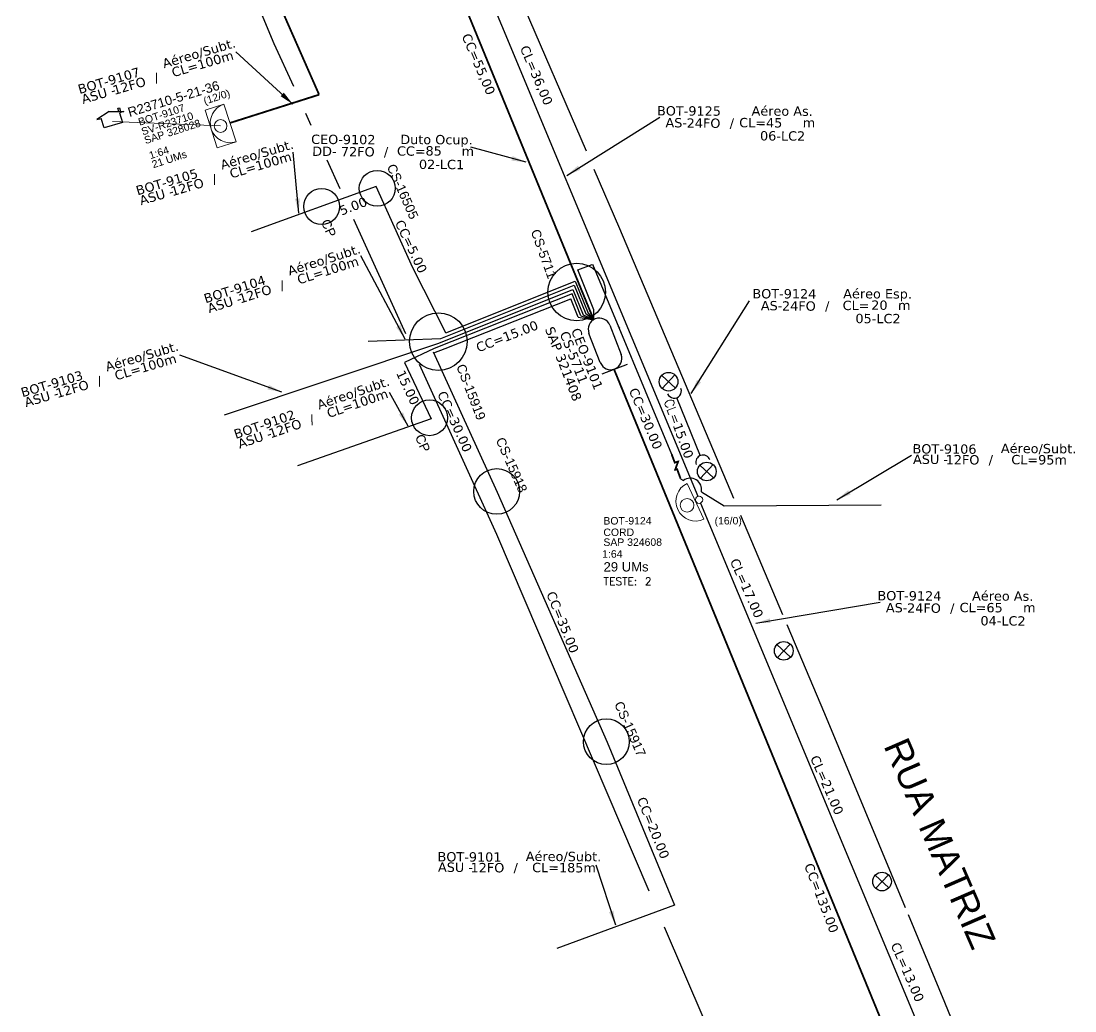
# Model space of a CAD drawing. Extents: x -89 to 1695, y 705 to 1299.
# Drawn here: x 416.2 to 560.8, y 1002.2 to 1138.1 of the extents above; entities that cross this region are included whole.
import ezdxf
from ezdxf.enums import TextEntityAlignment as Align

# ---------------------------------------------------------------- set-up
doc = ezdxf.new("R2010")
doc.units = 0
for name, color, linetype in [('10.4-Postes', 1, 'Continuous'), ('20.4-CEOS', 1, 'Continuous'), ('20.5-CEO', 1, 'Continuous'), ('CAP a instalar', 1, 'Continuous'), ('CD a instalar', 1, 'Continuous'), ('celulas gpon', 7, 'Continuous'), ('label_cabos', 7, 'Continuous'), ('Legenda', 1, 'Continuous'), ('locais', 7, 'Continuous'), ('locais legendas', 7, 'Continuous'), ('QUADRA', 7, 'Continuous'), ('Segmento de Logradouro Texto', 5, 'Continuous'), ('Subida Lateral', 5, 'Continuous'), ('surveys', 7, 'Continuous'), ('surveys legendas', 7, 'Continuous')]:
    doc.layers.add(name, color=color, linetype=linetype)
for name, color, linetype, lineweight in [("20.0-LEGENDA DOS CDO'S", 1, 'Continuous', 0), ('20.1-CDO_INTERIOR', 1, 'Continuous', 0), ('20.2-CDO_POSTE', 1, 'Continuous', 5), ('20.6-CORDOALHA_SUPORTE', 7, 'Continuous', 25), ('CORDOALHA_SUPORTE', 7, 'Continuous', 25)]:
    doc.layers.add(name, color=color, linetype=linetype, lineweight=lineweight)
doc.layers.add('DROP DE CLIENTE', color=140, linetype='Continuous', plot=False)
doc.layers.add('EXTRA', color=50, linetype='Continuous', plot=False)
doc.styles.add('ARIAL', font='arial.ttf')
doc.styles.add('DIGICADE', font='arial.ttf')
doc.styles.add('ROMANS', font='romans')
doc.styles.add('siredit', font='verdana.ttf')
doc.styles.get("Standard").update_dxf_attribs({"font": 'arial.ttf'})
doc.linetypes.add('FENCELINE1', pattern='A,0.25,-0.1,[133,ltypeshp.shx,S=0.1,R=0,X=-0.1,Y=0],-0.1,1', length=1.45)
doc.dimstyles.new('CC', dxfattribs={"dimtxt": 1, "dimasz": 2, "dimexe": 0.18, "dimexo": 0.0625, "dimgap": 0.09, "dimtad": 0, "dimdec": 0, "dimrnd": 1, "dimzin": 0, "dimdsep": 46, "dimtxsty": 'siredit', "dimblk": 'NONE', "dimcen": 0, "dimse1": 1, "dimse2": 1, "dimsd1": 1, "dimsd2": 1, "dimclrt": 7, "dimadec": 0, "dimazin": 0, "dimtfac": 1, "dimtdec": 0, "dimtofl": 0, "dimtmove": 0, "dimatfit": 3, "dimfxl": 0, "dimtolj": 1, "dimtzin": 0, "dimarcsym": 0})

# ---------------------------------------------------------------- blocks, each defined once
blk = doc.blocks.new('SURVEY_SURVEY')
for p, q in [((0, 0.0000152), (-0.0000151, 0.0000108)), ((0, 0.0000152), (0.0000151, 0.0000108)), ((0.0000101, 0.0000159), (0.0000117, 0.0000159)), ((0.0000101, 0.0000123), (0.0000101, 0.0000159)), ((0.0000117, 0.0000159), (0.0000117, 0.0000119)), ((-0.0000151, 0.0000108), (-0.0000104, 0.0000108)), ((-0.0000103, 0), (-0.0000103, 0.0000108)), ((0.0000103, 0), (-0.0000103, 0)), ((0.0000151, 0.0000108), (0.0000103, 0.0000108)), ((0.0000103, 0.0000108), (0.0000103, 0))]:
    blk.add_line(p, q)
blk = doc.blocks.new('LEGENDA DOS CABOS')
at = {"layer": 'EXTRA', "color": 0, "style": 'siredit'}
for tag, p in [('ID', (4.6, 0.97)), ('XX', (9.03, 0.97))]:
    blk.add_attdef(tag, text='', height=0.48, rotation=359.69, dxfattribs=at).set_placement(p, align=Align.MIDDLE_CENTER)
at = {"layer": 'Legenda', "color": 0, "style": 'siredit'}
for tag, p in [('TIPO_CABO', (1.31, 0)), ('CABO', (4.69, -0.05)), ('/', (6.81, -0.05)), ('METROS', (10.03, -0.05))]:
    blk.add_attdef(tag, text='', height=0.8, rotation=359.69, dxfattribs=at).set_placement(p, align=Align.MIDDLE_CENTER)
blk = doc.blocks.new('*U106')
at = {"color": 0}
blk.add_line((2.14, -0.58), (-2.1, -0.68), dxfattribs=at)
for centre, radius in [((0, 0.38), 0.733), ((0.03, -1.03), 0.393)]:
    blk.add_circle(centre, radius, dxfattribs=at)
blk.add_arc((0.02, -0.63), 2.12, 1.3782, 181.3782, dxfattribs=at)
blk = doc.blocks.new('Inst CDOE-16 CAIXA DIST OPT CDOE 48F_16D C_SPL_2_1_8')
at = {"layer": "20.0-LEGENDA DOS CDO'S", "color": 0}
for tag, p, style, flags in [('ID_ATIVIDADE', (0.12, 6.47), 'ARIAL', 3), ('FATOR', (7.92, 6.47), 'ARIAL', 1), ('QTDE', (0.1, -1.17), 'DIGICADE', 3)]:
    blk.add_attdef(tag, p, '', height=0.8, rotation=0.118, dxfattribs=dict(at, style=style, flags=flags))
at = {"layer": "20.0-LEGENDA DOS CDO'S", "color": 0, "style": 'ARIAL'}
for tag, p, height in [('FID', (0.12, 5.25), 0.8), ('CORDOALHA', (0.12, 4.02), 0.8), ('SAP', (0.12, 2.96), 0.8), ('1:XX', (-0.01, 1.7), 0.8), ('UMS', (0.14, 0.22), 1)]:
    blk.add_attdef(tag, p, '', height=height, rotation=0.118, dxfattribs=at)
blk.add_attdef('FIBRAS_UTILIZADAS', text='', height=0.8, rotation=0.118, dxfattribs=at).set_placement((13.48, 5.26), align=Align.CENTER)
blk = doc.blocks.new('Teste  FTTH')
at = {"color": 0, "lineweight": 0, "style": 'ROMANS'}
for tag, p in [('TESTE', (-2.302, -0.29)), ('QTDE', (0.212, -0.29))]:
    blk.add_attdef(tag, p, '', height=0.48, dxfattribs=at)
for tag, p, flags in [('FID', (-2.227, -1.253), 1), ('FATOR', (-2.227, -2.028), 3), ('ID_ATIVIDADE', (-2.227, -2.716), 3)]:
    blk.add_attdef(tag, p, '', height=0.48, dxfattribs=dict(at, flags=flags))
blk = doc.blocks.new('MANHOLE_MS')
at = {"linetype": 'Continuous'}
blk.add_circle((-0.00000001, 0), 0.00001012, dxfattribs=at)
blk = doc.blocks.new('Inst CORD ALUMINIO 4.8 MM 3F(sem recursos)')
at = {"layer": '20.6-CORDOALHA_SUPORTE', "color": 0, "lineweight": 0, "style": 'ROMANS'}
blk.add_attdef('LANCE', text='', height=1, dxfattribs=at).set_placement((-0.54, -2.21), align=Align.RIGHT)
at = {"layer": '20.6-CORDOALHA_SUPORTE', "color": 0, "style": 'siredit'}
blk.add_attdef('QTDE', (-0.54, -2.21), '', height=1, rotation=359.69, dxfattribs=at)
at = {"layer": '20.6-CORDOALHA_SUPORTE', "color": 0, "lineweight": 0, "style": 'ROMANS'}
for tag, p, flags in [('FATOR', (-5.2, -4.44), 3), ('ID_ATIVIDADE', (-5.2, -6.67), 3), ('FID', (-5.2, -8.9), 1)]:
    blk.add_attdef(tag, p, '', height=1, dxfattribs=dict(at, flags=flags))
blk = doc.blocks.new('Inst CB ESP CFOA-SM-AS-80-TS-24')
at = {"layer": 'label_cabos', "color": 0, "style": 'siredit'}
for tag, flags, p in [('ID_ATIVIDADE', 3, (1.31, 2.67)), ('FATOR', 1, (11.56, 2.55))]:
    blk.add_attdef(tag, text='', height=1, rotation=359.69, dxfattribs=dict(at, flags=flags)).set_placement(p, align=Align.MIDDLE_CENTER)
for tag, p in [('DESTINO_CABO', (3.13, 1.26)), ('TIPO_CABO', (13.11, 1.24)), ('TIPO_CABO', (1.76, 0)), ('CABO', (4.69, -0.05)), ('/', (7.71, -0.05)), ('LANCE', (10.81, 0)), ('UND', (15.96, 0)), ('FID', (13.15, -1.41))]:
    blk.add_attdef(tag, text='', height=1, rotation=359.69, dxfattribs=at).set_placement(p, align=Align.MIDDLE_CENTER)
blk.add_attdef('QTDE', (12.43, -0.47), '', height=1, rotation=359.69, dxfattribs=at)
blk = doc.blocks.new('_None')
blk = doc.blocks.new('Inst CB AS CFOA-SM-AS-80-TS-24')
at = {"layer": 'label_cabos', "color": 0, "style": 'siredit'}
for tag, flags, p in [('ID_ATIVIDADE', 3, (1.31, 2.67)), ('FATOR', 1, (11.56, 2.55))]:
    blk.add_attdef(tag, text='', height=1, rotation=359.69, dxfattribs=dict(at, flags=flags)).set_placement(p, align=Align.MIDDLE_CENTER)
for tag, p in [('DESTINO_CABO', (3.13, 1.26)), ('TIPO_CABO', (13.11, 1.24)), ('TIPO_CABO', (1.76, 0)), ('CABO', (4.69, -0.05)), ('/', (7.71, -0.05)), ('LANCE', (10.81, 0)), ('UND', (15.96, 0)), ('FID', (13.15, -1.41))]:
    blk.add_attdef(tag, text='', height=1, rotation=359.69, dxfattribs=at).set_placement(p, align=Align.MIDDLE_CENTER)
blk.add_attdef('QTDE', (12.43, -0.47), '', height=1, rotation=359.69, dxfattribs=at)
blk = doc.blocks.new('Inst CB DT OCUP CFOA-SM-DD-S-72')
at = {"layer": 'label_cabos', "color": 0, "style": 'siredit'}
for tag, flags, p in [('ID_ATIVIDADE', 3, (1.31, 2.67)), ('FATOR', 1, (11.56, 2.55))]:
    blk.add_attdef(tag, text='', height=1, rotation=359.69, dxfattribs=dict(at, flags=flags)).set_placement(p, align=Align.MIDDLE_CENTER)
for tag, p in [('DESTINO_CABO', (3.13, 1.26)), ('TIPO_CABO', (13.11, 1.24)), ('TIPO_CABO', (1.11, 0)), ('CABO', (4.69, -0.05)), ('/', (7.71, -0.05)), ('LANCE', (10.41, 0.02)), ('UND', (16.46, 0)), ('FID', (13.65, -1.41))]:
    blk.add_attdef(tag, text='', height=1, rotation=359.69, dxfattribs=at).set_placement(p, align=Align.MIDDLE_CENTER)
blk.add_attdef('QTDE', (11.93, -0.45), '', height=1, rotation=359.69, dxfattribs=at)

msp = doc.modelspace()

# ---------------------------------------------------------------- linework, layer by layer
at = {"layer": '10.4-Postes', "color": 1}
for p, q in [((504.13, 1089.46), (506.01, 1087.71)), ((505.95, 1089.52), (504.2, 1087.65)), ((509.37, 1077.14), (511.24, 1075.39)), ((511.18, 1077.2), (509.43, 1075.33)), ((519.94, 1052.51), (521.81, 1050.76)), ((521.75, 1052.57), (520, 1050.7)), ((533.42, 1020.83), (535.29, 1019.07)), ((535.23, 1020.89), (533.48, 1019.01))]:
    msp.add_line(p, q, dxfattribs=at)
for centre in [(505.07, 1088.59), (510.31, 1076.26), (520.88, 1051.63), (534.36, 1019.95)]:
    msp.add_circle(centre, 1.28, dxfattribs=at)
at = {"layer": '20.1-CDO_INTERIOR', "color": 1, "lineweight": 18}
msp.add_lwpolyline([(443.14, 1120.69), (441.46, 1125.87), (444.05, 1126.71), (445.73, 1121.53)], close=True, dxfattribs=at)
msp.add_circle((443.59, 1123.7), 0.872, dxfattribs=at)
msp.add_arc((444.89, 1124.12), 2.72, 107.9752, 287.9752, dxfattribs=at)
at = {"layer": '20.5-CEO', "color": 7}
for p, q in [((497, 1096.33), (498.56, 1092.32)), ((495.7, 1091.21), (494.14, 1095.22))]:
    msp.add_line(p, q, dxfattribs=at)
msp.add_lwpolyline([(495.96, 1089.66), (499.41, 1091)], dxfattribs=at)
for centre, start, end in [((495.57, 1095.78), 21.241, 201.241), ((497.13, 1091.76), 201.241, 21.241)]:
    msp.add_arc(centre, 1.53, start, end, dxfattribs=at)
at = {"layer": 'CAP a instalar', "color": 1, "linetype": 'FENCELINE1', "ltscale": 5, "const_width": 0.256}
for points in [[(441.13, 1164.31), (441.13, 1164.31), (441.13, 1164.31), (457.11, 1128), (457.11, 1128)], [(457.11, 1128), (444.89, 1124.12)]]:
    msp.add_lwpolyline(points, dxfattribs=at)
at = {"layer": 'CAP a instalar', "color": 7, "linetype": 'FENCELINE1', "ltscale": 5}
for points in [[(473.07, 1159.34), (509.07, 1072.85)], [(509.46, 1071.92), (540.45, 997.48)]]:
    msp.add_lwpolyline(points, dxfattribs=at)
at = {"layer": 'CAP a instalar', "color": 8, "linetype": 'FENCELINE1', "ltscale": 5}
for points in [[(469.99, 1104.22), (464.95, 1115.37), (447.8, 1109.16)], [(474.5, 1095.28), (469.99, 1104.22)], [(494.83, 1098.45), (492.6, 1103.93), (494.6, 1104.7)], [(494.63, 1104.71), (505.49, 1078.62)], [(474.5, 1095.28), (492.26, 1102.39), (494.04, 1097.99)], [(493.04, 1097.63), (491.83, 1100.63), (472.89, 1093.15)], [(473.55, 1093.89), (491.95, 1101.24), (493.36, 1097.75)], [(473.82, 1094.53), (492.13, 1101.84), (493.71, 1097.91)], [(474.42, 1093.13), (491.67, 1099.96)], [(492.68, 1097.45), (491.67, 1099.96)], [(494.79, 1097.1), (494.83, 1098.45)], [(498.39, 1095.96), (498.19, 1096.16)], [(444.12, 1084.03), (473.55, 1093.89)], [(463.83, 1094.16), (473.82, 1094.53)], [(472.89, 1093.15), (472.89, 1093.15), (468.84, 1091.22)], [(472.78, 1092.67), (481.54, 1073.43), (496.66, 1039.08), (505.88, 1016.69), (489.72, 1010.75)], [(474.38, 1093.11), (472.8, 1092.49), (472.8, 1092.49)], [(468.84, 1091.22), (472.47, 1083.5), (454.16, 1077.02)], [(506.72, 1075.27), (507.11, 1075.03)], [(509.58, 1073.48), (512.68, 1071.52), (534.23, 1071.66)]]:
    msp.add_lwpolyline(points, dxfattribs=at)
at = {"layer": 'CAP a instalar', "color": 8, "ltscale": 5}
for points in [[(474.42, 1093.13), (491.67, 1099.96)], [(493.36, 1097.75), (494.78, 1097.13)], [(494.79, 1097.1), (493.71, 1097.91)], [(494.04, 1097.99), (494.78, 1097.13)], [(492.68, 1097.45), (494.79, 1097.1)], [(493.04, 1097.63), (494.79, 1097.1)]]:
    msp.add_lwpolyline(points, dxfattribs=at)
at = {"layer": 'CAP a instalar', "linetype": 'ByBlock', "ltscale": 5}
msp.add_lwpolyline([(494.78, 1097.13), (494.79, 1097.1)], dxfattribs=at)
at = {"layer": 'CAP a instalar', "color": 8, "linetype": 'FENCELINE1', "ltscale": 5}
msp.add_lwpolyline([(509.58, 1073.48, 0.687172), (507.11, 1075.03)], format="xyb", dxfattribs=at)
at = {"layer": 'CD a instalar', "color": 7, "ltscale": 5, "const_width": 0.256}
for points in [[(467.14, 1164.49), (494.79, 1097.1)], [(497.58, 1090.3), (551.5, 958.86)]]:
    msp.add_lwpolyline(points, dxfattribs=at)
at = {"layer": 'CORDOALHA_SUPORTE'}
for points in [[(504.94, 1086.94, 1), (506.76, 1087.65)], [(510.73, 1077.85, 1), (508.87, 1077.23)]]:
    msp.add_lwpolyline(points, format="xyb", dxfattribs=at)
msp.add_lwpolyline([(509.45, 1078.37), (506.18, 1086.39)], dxfattribs=at)
at = {"layer": 'DROP DE CLIENTE', "lineweight": 0}
msp.add_lwpolyline([(428.75, 1124.31), (443.59, 1123.7)], dxfattribs=at)
at = {"layer": 'QUADRA'}
for p, q in [((450.95, 1135), (441.83, 1156.76)), ((479.73, 1152.76), (493.75, 1120.27)), ((453.62, 1129.11), (450.95, 1135)), ((456.04, 1123.78), (455.29, 1125.42)), ((459.98, 1115.07), (458.2, 1118.99)), ((494.83, 1117.76), (498.34, 1109.62)), ((469.02, 1095.15), (461.89, 1110.86)), ((498.34, 1109.62), (513.98, 1072.59)), ((481.5, 1067.62), (470.91, 1090.97)), ((514.96, 1070.26), (520.71, 1056.64)), ((502.41, 1018.64), (481.5, 1067.62)), ((521.31, 1055.24), (526.47, 1043.02)), ((526.47, 1043.02), (537.52, 1016.41)), ((537.93, 1015.43), (542.93, 1003.37)), ((509.94, 1001), (504.53, 1013.67)), ((542.93, 1003.37), (547.21, 992.89))]:
    msp.add_line(p, q, dxfattribs=at)
at = {"layer": 'Subida Lateral', "color": 5, "const_width": 0.256}
msp.add_lwpolyline([(505.49, 1078.62), (505.92, 1077.48), (506.37, 1077.61), (505.98, 1076.51), (506.25, 1076.55), (506.72, 1075.27)], dxfattribs=at)

# ---------------------------------------------------------------- block references
at = {"color": 0, "lineweight": 0}
ref = msp.add_blockref('Inst CB DT OCUP CFOA-SM-DD-S-72', (456.41, 1120.24), dxfattribs=dict(at, xscale=1.282051282051282, yscale=1.282051282051282, zscale=1.282051282051282))
ref.add_attrib('DESTINO_CABO', 'CEO-9102', dxfattribs={"layer": 'label_cabos', "color": 0, "height": 1.282, "rotation": 359.69, "style": 'siredit'}).set_placement((460.43, 1121.85), align=Align.MIDDLE_CENTER)
ref.add_attrib('TIPO_CABO', 'Duto Ocup.', dxfattribs={"layer": 'label_cabos', "color": 0, "height": 1.282, "rotation": 359.69, "style": 'siredit'}).set_placement((473.22, 1121.83), align=Align.MIDDLE_CENTER)
ref.add_attrib('/', '/', dxfattribs={"layer": 'label_cabos', "color": 0, "height": 1.28, "rotation": 359.69, "style": 'siredit'}).set_placement((466.3, 1120.17), align=Align.MIDDLE_CENTER)
ref.add_attrib('FID', '02-LC1', dxfattribs={"layer": 'label_cabos', "color": 0, "height": 1.282, "rotation": 359.69, "style": 'siredit'}).set_placement((473.91, 1118.42), align=Align.MIDDLE_CENTER)
ref.add_attrib('LANCE', 'CC=', dxfattribs={"layer": 'label_cabos', "color": 0, "height": 1.282, "rotation": 359.69, "style": 'siredit'}).set_placement((469.76, 1120.26), align=Align.MIDDLE_CENTER)
ref.add_attrib('UND', 'm', dxfattribs={"layer": 'label_cabos', "color": 0, "height": 1.28, "rotation": 359.69, "style": 'siredit'}).set_placement((477.52, 1120.24), align=Align.MIDDLE_CENTER)
ref.add_attrib('CABO', '72FO', dxfattribs={"layer": 'label_cabos', "color": 0, "height": 1.282, "rotation": 359.69, "style": 'siredit'}).set_placement((462.42, 1120.17), align=Align.MIDDLE_CENTER)
ref.add_attrib('TIPO_CABO', 'DD-', dxfattribs={"layer": 'label_cabos', "color": 0, "height": 1.282, "rotation": 359.69, "style": 'siredit'}).set_placement((457.84, 1120.23), align=Align.MIDDLE_CENTER)
ref.add_attrib('QTDE', '85', (471.71, 1119.65), dxfattribs={"layer": 'label_cabos', "color": 0, "height": 1.282, "rotation": 359.69, "style": 'siredit'})
at = {"color": 0, "lineweight": 0, "xscale": 1.282051282051282, "yscale": 1.282051282051282, "zscale": 1.282051282051282, "rotation": 290.291767666583}
msp.add_blockref('Inst CORD ALUMINIO 4.8 MM 3F(sem recursos)', (508.52, 1082.96), dxfattribs=at).add_auto_attribs({'QTDE': '15.00', 'LANCE': 'CL='})
at = {"layer": "20.0-LEGENDA DOS CDO'S", "color": 7, "lineweight": 0, "xscale": 1.282051282051282, "yscale": 1.282051282051282, "zscale": 1.282051282051282}
msp.add_blockref('Inst CDOE-16 CAIXA DIST OPT CDOE 48F_16D C_SPL_2_1_8', (495.97, 1062.24), dxfattribs=at).add_auto_attribs({'FID': 'BOT-9124', 'CORDOALHA': 'CORD', 'SAP': 'SAP 324608', '1:XX': '1:64', 'UMS': '29 UMs', 'FIBRAS_UTILIZADAS': '(16/0)'})
at = {"layer": "20.0-LEGENDA DOS CDO'S", "color": 7, "lineweight": 0, "xscale": 2.244230769230759, "yscale": 2.24423076923076, "zscale": 2.24423076923076, "rotation": 0.004078562105346835}
msp.add_blockref('Teste  FTTH', (501.32, 1061.29), dxfattribs=at).add_auto_attribs({'TESTE': 'TESTE:', 'QTDE': '2'})
at = {"layer": '20.2-CDO_POSTE', "color": 7, "xscale": -1.282051282051282, "yscale": 1.282051282051282, "zscale": 1.282051282051282, "rotation": 116.241863522202}
msp.add_blockref('*U106', (508.05, 1071.83), dxfattribs=at)
at = {"layer": 'label_cabos', "lineweight": 0}
ref = msp.add_blockref('LEGENDA DOS CABOS', (423.66, 1126.36), dxfattribs=dict(at, xscale=1.282051282051282, yscale=1.282051282051282, zscale=1.282051282051282, rotation=16.72513477928533))
ref.add_attrib('ID', 'BOT-9107', dxfattribs={"color": 0, "height": 1.282, "rotation": 16.4151, "style": 'siredit'}).set_placement((428.26, 1129.93), align=Align.MIDDLE_CENTER)
ref.add_attrib('CABO', '12FO', dxfattribs={"color": 0, "height": 1.282, "rotation": 16.4151, "style": 'siredit'}).set_placement((431.05, 1129.22), align=Align.MIDDLE_CENTER)
ref.add_attrib('METROS', 'CL=100m', dxfattribs={"color": 0, "height": 1.282, "rotation": 16.4151, "style": 'siredit'}).set_placement((441.11, 1132.24), align=Align.MIDDLE_CENTER)
ref.add_attrib('XX', 'Aéreo/Subt.', dxfattribs={"color": 0, "height": 1.2821, "rotation": 16.4151, "style": 'siredit'}).set_placement((440.61, 1133.7), align=Align.MIDDLE_CENTER)
ref.add_attrib('/', '/', dxfattribs={"color": 0, "height": 1.28, "rotation": 16.4151, "style": 'siredit'}).set_placement((434.77, 1130.34), align=Align.MIDDLE_CENTER)
ref.add_attrib('TIPO_CABO', 'ASU -', dxfattribs={"color": 0, "height": 1.282, "rotation": 16.4151, "style": 'siredit'}).set_placement((426.83, 1128.02), align=Align.MIDDLE_CENTER)
at = {"layer": 'label_cabos'}
ref = msp.add_blockref('Inst CB AS CFOA-SM-AS-80-TS-24', (503.86, 1124.15), dxfattribs=dict(at, xscale=1.282051282051282, yscale=1.282051282051282, zscale=1.282051282051282))
ref.add_attrib('DESTINO_CABO', 'BOT-9125', dxfattribs={"color": 0, "height": 1.282, "rotation": 359.69, "style": 'siredit'}).set_placement((507.87, 1125.77), align=Align.MIDDLE_CENTER)
ref.add_attrib('TIPO_CABO', 'Aéreo As.', dxfattribs={"color": 0, "height": 1.282, "rotation": 359.69, "style": 'siredit'}).set_placement((520.66, 1125.75), align=Align.MIDDLE_CENTER)
ref.add_attrib('CABO', '24FO', dxfattribs={"color": 0, "height": 1.282, "rotation": 359.69, "style": 'siredit'}).set_placement((509.87, 1124.09), align=Align.MIDDLE_CENTER)
ref.add_attrib('/', '/', dxfattribs={"color": 0, "height": 1.28, "rotation": 359.69, "style": 'siredit'}).set_placement((513.75, 1124.09), align=Align.MIDDLE_CENTER)
ref.add_attrib('TIPO_CABO', 'AS-', dxfattribs={"color": 0, "height": 1.282, "rotation": 359.69, "style": 'siredit'}).set_placement((506.12, 1124.15), align=Align.MIDDLE_CENTER)
ref.add_attrib('FID', '06-LC2', dxfattribs={"color": 0, "height": 1.282, "rotation": 359.69, "style": 'siredit'}).set_placement((520.72, 1122.34), align=Align.MIDDLE_CENTER)
ref.add_attrib('LANCE', 'CL=45', dxfattribs={"color": 0, "height": 1.282, "rotation": 359.69, "style": 'siredit'}).set_placement((517.72, 1124.15), align=Align.MIDDLE_CENTER)
ref.add_attrib('UND', 'm', dxfattribs={"color": 0, "height": 1.28, "rotation": 359.69, "style": 'siredit'}).set_placement((524.33, 1124.15), align=Align.MIDDLE_CENTER)
at = {"layer": 'label_cabos', "lineweight": 0}
ref = msp.add_blockref('LEGENDA DOS CABOS', (431.62, 1112.46), dxfattribs=dict(at, xscale=1.282051282051282, yscale=1.282051282051282, zscale=1.282051282051282, rotation=16.72513477928533))
ref.add_attrib('ID', 'BOT-9105', dxfattribs={"color": 0, "height": 1.282, "rotation": 16.4151, "style": 'siredit'}).set_placement((436.22, 1116.02), align=Align.MIDDLE_CENTER)
ref.add_attrib('CABO', '12FO', dxfattribs={"color": 0, "height": 1.282, "rotation": 16.4151, "style": 'siredit'}).set_placement((439.01, 1115.32), align=Align.MIDDLE_CENTER)
ref.add_attrib('METROS', 'CL=100m', dxfattribs={"color": 0, "height": 1.282, "rotation": 16.4151, "style": 'siredit'}).set_placement((449.07, 1118.34), align=Align.MIDDLE_CENTER)
ref.add_attrib('XX', 'Aéreo/Subt.', dxfattribs={"color": 0, "height": 1.2821, "rotation": 16.4151, "style": 'siredit'}).set_placement((448.57, 1119.79), align=Align.MIDDLE_CENTER)
ref.add_attrib('/', '/', dxfattribs={"color": 0, "height": 1.28, "rotation": 16.4151, "style": 'siredit'}).set_placement((442.73, 1116.43), align=Align.MIDDLE_CENTER)
ref.add_attrib('TIPO_CABO', 'ASU -', dxfattribs={"color": 0, "height": 1.282, "rotation": 16.4151, "style": 'siredit'}).set_placement((434.79, 1114.11), align=Align.MIDDLE_CENTER)
ref = msp.add_blockref('LEGENDA DOS CABOS', (440.99, 1097.62), dxfattribs=dict(at, xscale=1.282051282051282, yscale=1.282051282051282, zscale=1.282051282051282, rotation=17.96376945337081))
ref.add_attrib('ID', 'BOT-9104', dxfattribs={"color": 0, "height": 1.282, "rotation": 17.6538, "style": 'siredit'}).set_placement((445.52, 1101.28), align=Align.MIDDLE_CENTER)
ref.add_attrib('CABO', '12FO', dxfattribs={"color": 0, "height": 1.282, "rotation": 17.6538, "style": 'siredit'}).set_placement((448.32, 1100.63), align=Align.MIDDLE_CENTER)
ref.add_attrib('METROS', 'CL=100m', dxfattribs={"color": 0, "height": 1.282, "rotation": 17.6538, "style": 'siredit'}).set_placement((458.31, 1103.87), align=Align.MIDDLE_CENTER)
ref.add_attrib('XX', 'Aéreo/Subt.', dxfattribs={"color": 0, "height": 1.2821, "rotation": 17.6538, "style": 'siredit'}).set_placement((457.78, 1105.32), align=Align.MIDDLE_CENTER)
ref.add_attrib('/', '/', dxfattribs={"color": 0, "height": 1.28, "rotation": 17.6538, "style": 'siredit'}).set_placement((452.01, 1101.83), align=Align.MIDDLE_CENTER)
ref.add_attrib('TIPO_CABO', 'ASU -', dxfattribs={"color": 0, "height": 1.282, "rotation": 17.6538, "style": 'siredit'}).set_placement((444.12, 1099.34), align=Align.MIDDLE_CENTER)
at = {"layer": 'label_cabos'}
ref = msp.add_blockref('Inst CB ESP CFOA-SM-AS-80-TS-24', (516.95, 1099.03), dxfattribs=dict(at, xscale=1.282051282051282, yscale=1.282051282051282, zscale=1.282051282051282, rotation=0.1315642785740555))
ref.add_attrib('DESTINO_CABO', 'BOT-9124', dxfattribs={"color": 0, "height": 1.282, "rotation": 359.8216, "style": 'siredit'}).set_placement((520.96, 1100.66), align=Align.MIDDLE_CENTER)
ref.add_attrib('TIPO_CABO', 'Aéreo Esp.', dxfattribs={"color": 0, "height": 1.282, "rotation": 359.8216, "style": 'siredit'}).set_placement((533.75, 1100.66), align=Align.MIDDLE_CENTER)
ref.add_attrib('CABO', '24FO', dxfattribs={"color": 0, "height": 1.282, "rotation": 359.8216, "style": 'siredit'}).set_placement((522.95, 1098.98), align=Align.MIDDLE_CENTER)
ref.add_attrib('/', '/', dxfattribs={"color": 0, "height": 1.28, "rotation": 359.8216, "style": 'siredit'}).set_placement((526.84, 1098.99), align=Align.MIDDLE_CENTER)
ref.add_attrib('TIPO_CABO', 'AS-', dxfattribs={"color": 0, "height": 1.282, "rotation": 359.8216, "style": 'siredit'}).set_placement((519.21, 1099.03), align=Align.MIDDLE_CENTER)
ref.add_attrib('FID', '05-LC2', dxfattribs={"color": 0, "height": 1.282, "rotation": 359.8216, "style": 'siredit'}).set_placement((533.81, 1097.26), align=Align.MIDDLE_CENTER)
ref.add_attrib('LANCE', 'CL=', dxfattribs={"color": 0, "height": 1.282, "rotation": 359.8216, "style": 'siredit'}).set_placement((530.8, 1099.06), align=Align.MIDDLE_CENTER)
ref.add_attrib('QTDE', '20', (532.88, 1098.46), dxfattribs={"color": 0, "height": 1.282, "rotation": 359.8216, "style": 'siredit'})
ref.add_attrib('UND', 'm', dxfattribs={"color": 0, "height": 1.28, "rotation": 359.8216, "style": 'siredit'}).set_placement((537.41, 1099.08), align=Align.MIDDLE_CENTER)
at = {"layer": 'label_cabos', "lineweight": 0}
ref = msp.add_blockref('LEGENDA DOS CABOS', (415.83, 1084.73), dxfattribs=dict(at, xscale=1.282051282051282, yscale=1.282051282051282, zscale=1.282051282051282, rotation=16.72513477928533))
ref.add_attrib('ID', 'BOT-9103', dxfattribs={"color": 0, "height": 1.282, "rotation": 16.4151, "style": 'siredit'}).set_placement((420.43, 1088.3), align=Align.MIDDLE_CENTER)
ref.add_attrib('CABO', '12FO', dxfattribs={"color": 0, "height": 1.282, "rotation": 16.4151, "style": 'siredit'}).set_placement((423.22, 1087.59), align=Align.MIDDLE_CENTER)
ref.add_attrib('METROS', 'CL=100m', dxfattribs={"color": 0, "height": 1.282, "rotation": 16.4151, "style": 'siredit'}).set_placement((433.28, 1090.61), align=Align.MIDDLE_CENTER)
ref.add_attrib('XX', 'Aéreo/Subt.', dxfattribs={"color": 0, "height": 1.2821, "rotation": 16.4151, "style": 'siredit'}).set_placement((432.78, 1092.06), align=Align.MIDDLE_CENTER)
ref.add_attrib('/', '/', dxfattribs={"color": 0, "height": 1.28, "rotation": 16.4151, "style": 'siredit'}).set_placement((426.94, 1088.71), align=Align.MIDDLE_CENTER)
ref.add_attrib('TIPO_CABO', 'ASU -', dxfattribs={"color": 0, "height": 1.282, "rotation": 16.4151, "style": 'siredit'}).set_placement((419, 1086.38), align=Align.MIDDLE_CENTER)
ref = msp.add_blockref('LEGENDA DOS CABOS', (445.17, 1078.98), dxfattribs=dict(at, xscale=1.282051282051282, yscale=1.282051282051282, zscale=1.282051282051282, rotation=19.18795145552658))
ref.add_attrib('ID', 'BOT-9102', dxfattribs={"color": 0, "height": 1.282, "rotation": 18.878, "style": 'siredit'}).set_placement((449.62, 1082.74), align=Align.MIDDLE_CENTER)
ref.add_attrib('CABO', '12FO', dxfattribs={"color": 0, "height": 1.282, "rotation": 18.878, "style": 'siredit'}).set_placement((452.44, 1082.15), align=Align.MIDDLE_CENTER)
ref.add_attrib('METROS', 'CL=100m', dxfattribs={"color": 0, "height": 1.282, "rotation": 18.878, "style": 'siredit'}).set_placement((462.36, 1085.61), align=Align.MIDDLE_CENTER)
ref.add_attrib('XX', 'Aéreo/Subt.', dxfattribs={"color": 0, "height": 1.2821, "rotation": 18.878, "style": 'siredit'}).set_placement((461.79, 1087.04), align=Align.MIDDLE_CENTER)
ref.add_attrib('/', '/', dxfattribs={"color": 0, "height": 1.28, "rotation": 18.878, "style": 'siredit'}).set_placement((456.1, 1083.43), align=Align.MIDDLE_CENTER)
ref.add_attrib('TIPO_CABO', 'ASU -', dxfattribs={"color": 0, "height": 1.282, "rotation": 18.878, "style": 'siredit'}).set_placement((448.27, 1080.77), align=Align.MIDDLE_CENTER)
ref = msp.add_blockref('LEGENDA DOS CABOS', (537.51, 1077.26), dxfattribs=dict(at, xscale=1.282051282051282, yscale=1.282051282051282, zscale=1.282051282051282))
ref.add_attrib('ID', 'BOT-9106', dxfattribs={"color": 0, "height": 1.282, "rotation": 359.69, "style": 'siredit'}).set_placement((542.94, 1079.35), align=Align.MIDDLE_CENTER)
ref.add_attrib('CABO', '12FO', dxfattribs={"color": 0, "height": 1.282, "rotation": 359.69, "style": 'siredit'}).set_placement((545.41, 1077.87), align=Align.MIDDLE_CENTER)
ref.add_attrib('METROS', 'CL=95m', dxfattribs={"color": 0, "height": 1.282, "rotation": 359.69, "style": 'siredit'}).set_placement((555.92, 1077.87), align=Align.MIDDLE_CENTER)
ref.add_attrib('XX', 'Aéreo/Subt.', dxfattribs={"color": 0, "height": 1.2821, "rotation": 359.69, "style": 'siredit'}).set_placement((555.85, 1079.41), align=Align.MIDDLE_CENTER)
ref.add_attrib('/', '/', dxfattribs={"color": 0, "height": 1.28, "rotation": 359.69, "style": 'siredit'}).set_placement((549.29, 1077.87), align=Align.MIDDLE_CENTER)
ref.add_attrib('TIPO_CABO', 'ASU -', dxfattribs={"color": 0, "height": 1.282, "rotation": 359.69, "style": 'siredit'}).set_placement((541.02, 1077.93), align=Align.MIDDLE_CENTER)
at = {"layer": 'label_cabos'}
ref = msp.add_blockref('Inst CB AS CFOA-SM-AS-80-TS-24', (534.11, 1057.57), dxfattribs=dict(at, xscale=1.282051282051282, yscale=1.282051282051282, zscale=1.282051282051282))
ref.add_attrib('DESTINO_CABO', 'BOT-9124', dxfattribs={"color": 0, "height": 1.282, "rotation": 359.69, "style": 'siredit'}).set_placement((538.12, 1059.19), align=Align.MIDDLE_CENTER)
ref.add_attrib('TIPO_CABO', 'Aéreo As.', dxfattribs={"color": 0, "height": 1.282, "rotation": 359.69, "style": 'siredit'}).set_placement((550.92, 1059.16), align=Align.MIDDLE_CENTER)
ref.add_attrib('CABO', '24FO', dxfattribs={"color": 0, "height": 1.282, "rotation": 359.69, "style": 'siredit'}).set_placement((540.12, 1057.5), align=Align.MIDDLE_CENTER)
ref.add_attrib('/', '/', dxfattribs={"color": 0, "height": 1.28, "rotation": 359.69, "style": 'siredit'}).set_placement((544, 1057.5), align=Align.MIDDLE_CENTER)
ref.add_attrib('TIPO_CABO', 'AS-', dxfattribs={"color": 0, "height": 1.282, "rotation": 359.69, "style": 'siredit'}).set_placement((536.37, 1057.56), align=Align.MIDDLE_CENTER)
ref.add_attrib('FID', '04-LC2', dxfattribs={"color": 0, "height": 1.282, "rotation": 359.69, "style": 'siredit'}).set_placement((550.97, 1055.75), align=Align.MIDDLE_CENTER)
ref.add_attrib('LANCE', 'CL=65', dxfattribs={"color": 0, "height": 1.282, "rotation": 359.69, "style": 'siredit'}).set_placement((547.97, 1057.57), align=Align.MIDDLE_CENTER)
ref.add_attrib('UND', 'm', dxfattribs={"color": 0, "height": 1.28, "rotation": 359.69, "style": 'siredit'}).set_placement((554.58, 1057.57), align=Align.MIDDLE_CENTER)
at = {"layer": 'label_cabos', "lineweight": 0}
ref = msp.add_blockref('LEGENDA DOS CABOS', (472.31, 1021.25), dxfattribs=dict(at, xscale=1.282051282051282, yscale=1.282051282051282, zscale=1.282051282051282))
ref.add_attrib('ID', 'BOT-9101', dxfattribs={"color": 0, "height": 1.282, "rotation": 359.69, "style": 'siredit'}).set_placement((477.75, 1023.34), align=Align.MIDDLE_CENTER)
ref.add_attrib('CABO', '12FO', dxfattribs={"color": 0, "height": 1.282, "rotation": 359.69, "style": 'siredit'}).set_placement((480.21, 1021.86), align=Align.MIDDLE_CENTER)
ref.add_attrib('METROS', 'CL=185m', dxfattribs={"color": 0, "height": 1.282, "rotation": 359.69, "style": 'siredit'}).set_placement((490.72, 1021.86), align=Align.MIDDLE_CENTER)
ref.add_attrib('XX', 'Aéreo/Subt.', dxfattribs={"color": 0, "height": 1.2821, "rotation": 359.69, "style": 'siredit'}).set_placement((490.65, 1023.4), align=Align.MIDDLE_CENTER)
ref.add_attrib('/', '/', dxfattribs={"color": 0, "height": 1.28, "rotation": 359.69, "style": 'siredit'}).set_placement((484.09, 1021.86), align=Align.MIDDLE_CENTER)
ref.add_attrib('TIPO_CABO', 'ASU -', dxfattribs={"color": 0, "height": 1.282, "rotation": 359.69, "style": 'siredit'}).set_placement((475.82, 1021.92), align=Align.MIDDLE_CENTER)
at = {"layer": 'locais', "color": 30}
for p, xscale, yscale, zscale, rotation in [((465.09, 1115.14), 243551.1387275167, 243551.1387275167, 243551.1387275167, 25.52735471014061), ((457.46, 1112.64), 243551.1387275167, 243551.1387275167, 243551.1387275167, 25.52735471014061), ((492.47, 1100.89), 390756.3095958673, 390756.3095958673, 390756.3095958673, 21.63944506376703), ((473.47, 1094.1), 390756.3095958673, 390756.3095958673, 390756.3095958673, 21.63944506376703), ((472.27, 1083.64), 243551.1387275167, 243551.1387275167, 243551.1387275167, 21.75507109474004), ((481.49, 1073.52), 310147.018103981, 310147.018103981, 310147.018103981, 25.5273547101406), ((496.53, 1039.16), 310147.018103981, 310147.018103981, 310147.018103981, 25.5273547101406)]:
    msp.add_blockref('MANHOLE_MS', p, dxfattribs=dict(at, xscale=xscale, yscale=yscale, zscale=zscale, rotation=rotation))
at = {"layer": 'surveys', "color": 255, "xscale": 128205.1282051282, "yscale": 128205.1282051282, "zscale": 128205.1282051282, "rotation": 16.91210683033853}
msp.add_blockref('SURVEY_SURVEY', (428.86, 1123.81), dxfattribs=at)

# ---------------------------------------------------------------- texts
at = {"layer": "20.0-LEGENDA DOS CDO'S", "color": 1, "lineweight": 0, "style": 'ARIAL'}
msp.add_text('       (12/0)', height=1.0256, rotation=17.9201, dxfattribs=at).set_placement((441.89, 1126.77), align=Align.CENTER)
for s, p in [('BOT-9107', (432.48, 1123.73)), ('SV-R23710', (432.91, 1122.4)), ('SAP 328028', (433.3, 1121.2)), ('1:64', (433.96, 1119.13)), ('21 UMs', (434.36, 1117.89))]:
    msp.add_text(s, height=1.026, rotation=17.9201, dxfattribs=at).set_placement(p)
at = {"layer": '20.4-CEOS', "color": 7, "lineweight": 0, "style": 'siredit'}
msp.add_text('CEO-9101', height=1.294, rotation=291.241, dxfattribs=at).set_placement((494.49, 1091.96), align=Align.TOP_CENTER)
at = {"layer": '20.5-CEO', "color": 7, "lineweight": 0, "style": 'siredit'}
for s, p in [('SAP 321408', (491.25, 1091.27)), ('CS-5711', (492.69, 1092.16))]:
    msp.add_text(s, height=1.3, rotation=291.241, dxfattribs=at).set_placement(p, align=Align.TOP_CENTER)
at = {"layer": 'celulas gpon', "style": 'siredit'}
for s, rotation, p in [('CC=55,00', 293.1156, (476.65, 1136.06)), ('CL=36,00', 293.1156, (484.64, 1134.42)), ('5.00', 21.2728, (460.19, 1111.39)), ('CC=5.00', 295.4225, (467.48, 1110.42)), ('CC=15.00', 21.3082, (478.96, 1092.6)), ('15.00', 295.1795, (467.64, 1089.79)), ('CC=30.00', 292.9638, (499.59, 1087.4)), ('CC=30.00', 294.2857, (473.3, 1086.94)), ('CL=17.00', 293.7205, (513.46, 1063.97)), ('CC=35.00', 291.9684, (488.27, 1059.48)), ('CL=21.00', 293.7205, (524.47, 1036.93)), ('CC=20.00', 291.9684, (500.7, 1031.24)), ('CC=135.00', 290.9217, (523.66, 1022.17)), ('CL=13.00', 293.7205, (535.52, 1011.25))]:
    msp.add_text(s, height=1.282, rotation=rotation, dxfattribs=at).set_placement(p)
at = {"layer": 'locais legendas', "color": 30}
for s, rotation, p in [('CS-16505', 293.7495, (466.37, 1118.13)), ('CP', 293.7495, (457.34, 1110.55)), ('CS-5711', 289.8616, (486.13, 1109.24)), ('CS-15919', 291.1762, (475.91, 1090.7)), ('CP', 293.7495, (470.24, 1081.02)), ('CS-15918', 293.7495, (481.32, 1080.59)), ('CS-15917', 293.7495, (497.58, 1044.34))]:
    msp.add_text(s, height=1.282, rotation=rotation, dxfattribs=at).set_placement(p)
at = {"layer": 'Segmento de Logradouro Texto', "color": 7, "linetype": 'Continuous', "insert": (537.84, 1040.04), "char_height": 3.6056, "width": 35.5513, "attachment_point": 1, "rotation": 293.4427, "style": 'DIGICADE'}
msp.add_mtext('\\o\\l\\fArial|b0|i0|c0|p34;\\T1.0000000000;\\W1.0000000000;RUA MATRIZ', dxfattribs=at)
at = {"layer": 'surveys legendas'}
msp.add_text('R23710-5-21-36', height=1.2821, rotation=16.9121, dxfattribs=at).set_placement((431.09, 1124.93))

# ---------------------------------------------------------------- leaders
at = {"layer": 'label_cabos'}
for points in [[(453.52, 1126.68), (445.66, 1133.89)], [(491.1, 1116.91), (503.87, 1124.89)], [(454.31, 1111.73), (453.55, 1120.09)], [(485.52, 1118.73), (477.91, 1120.79)], [(468.91, 1094.45), (462.83, 1105.86)], [(508.18, 1086.97), (516.18, 1099.71)], [(452.01, 1087.15), (437.99, 1092.21)], [(469.31, 1082.48), (466.77, 1087.09)], [(528.17, 1072.38), (538.42, 1078.49)], [(517.04, 1055.43), (534.12, 1058.3)], [(497.82, 1013.95), (495.13, 1022.22)]]:
    msp.add_leader(points, dimstyle='CC', override={"dimgap": 0.09, "dimtad": 0}, dxfattribs=at)

doc.saveas('drawing.dxf')
